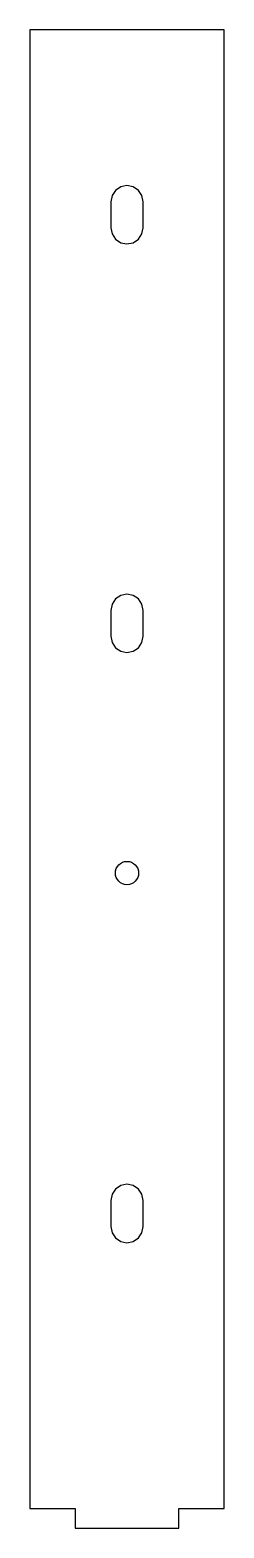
# Model space of a CAD drawing. Header units: millimetres. Extents: x 0 to 30, y 0 to 231.
import ezdxf

# ---------------------------------------------------------------- set-up
doc = ezdxf.new("R2010")
doc.units = ezdxf.units.MM
doc.layers.add('CUT', color=1, linetype='Continuous')

msp = doc.modelspace()

# ---------------------------------------------------------------- linework, layer by layer
at = {"layer": 'CUT'}
for points in [[(0, 3), (7, 3), (7, 0), (23, 0), (23, 3), (30, 3), (30, 231), (0, 231)], [(17.5, 204.5), (17.31, 205.457), (16.768, 206.268), (15.957, 206.81), (15, 207), (14.043, 206.81), (13.232, 206.268), (12.69, 205.457), (12.5, 204.5), (12.5, 200.5), (12.69, 199.543), (13.232, 198.732), (14.043, 198.19), (15, 198), (15.957, 198.19), (16.768, 198.732), (17.31, 199.543), (17.5, 200.5)], [(17.5, 141.5), (17.31, 142.457), (16.768, 143.268), (15.957, 143.81), (15, 144), (14.043, 143.81), (13.232, 143.268), (12.69, 142.457), (12.5, 141.5), (12.5, 137.5), (12.69, 136.543), (13.232, 135.732), (14.043, 135.19), (15, 135), (15.957, 135.19), (16.768, 135.732), (17.31, 136.543), (17.5, 137.5)], [(17.5, 50.5), (17.31, 51.457), (16.768, 52.268), (15.957, 52.81), (15, 53), (14.043, 52.81), (13.232, 52.268), (12.69, 51.457), (12.5, 50.5), (12.5, 46.5), (12.69, 45.543), (13.232, 44.732), (14.043, 44.19), (15, 44), (15.957, 44.19), (16.768, 44.732), (17.31, 45.543), (17.5, 46.5)]]:
    msp.add_lwpolyline(points, close=True, dxfattribs=at)
msp.add_circle((15, 101), 1.8, dxfattribs=at)

doc.saveas('drawing.dxf')
